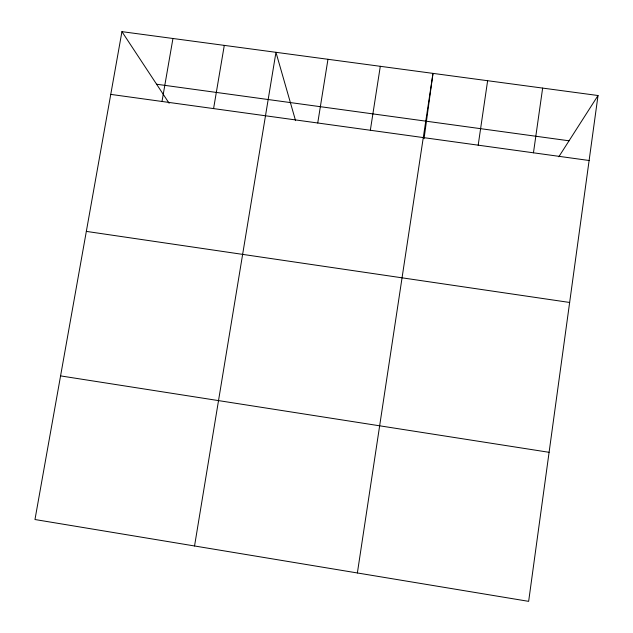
<?xml version="1.0" encoding="UTF-8"?>
<svg xmlns="http://www.w3.org/2000/svg" width="633" height="633" viewBox="0 0 633 633"><rect width="100%" height="100%" fill="white"/><g stroke="black" fill="none" stroke-linecap="round" stroke-linejoin="round"><path stroke-width="0.95" d="M424.047 138.667L432.996 73.381L357.376 572.96M598.027 95.52L528.65 601.35L34.973 519.527L121.94 31.65L598.027 95.52L558.812 156.778M533.461 152.806L542.647 88.09M478.184 145.163L487.632 80.707M370.337 130.263L380.306 66.307M317.742 122.992L327.965 59.288M194.545 545.97L275.956 52.31L295.564 120.634M213.582 108.599L224.288 45.378M162.001 101.47L172.951 38.494M156.596 84.229L569.035 140.795M110.759 94.388L589.117 160.497M86.333 231.393L569.645 302.463M60.578 375.899L549.088 452.31M121.94 31.65L169.138 103.258"/></g></svg>
